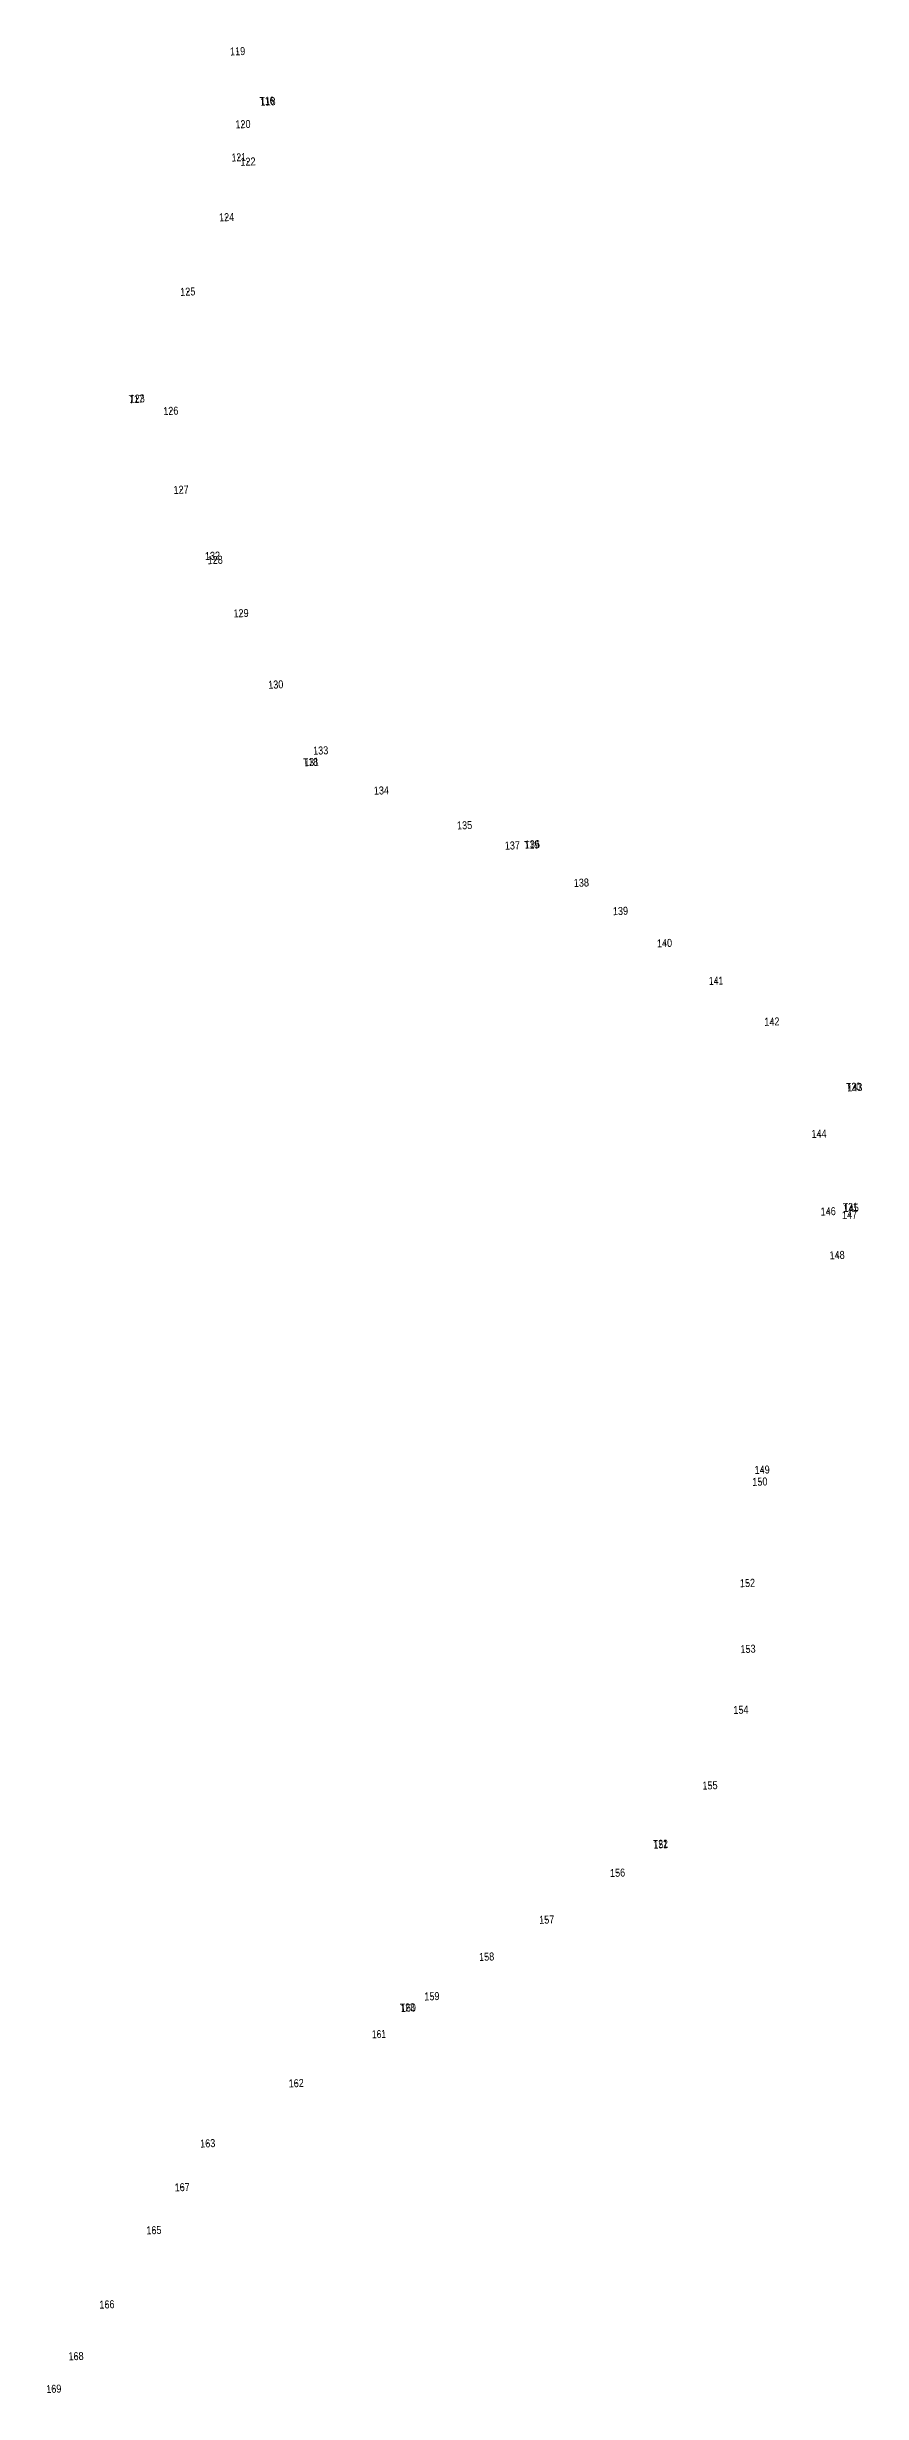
# Model space of a CAD drawing. Header units: metres. Extents: x 542696 to 545216, y 1823513 to 1835687.
# Drawn here: x 544707 to 545216, y 1831114 to 1832580 of the extents above; entities that cross this region are included whole.
import ezdxf
from ezdxf.enums import TextEntityAlignment as Align

# ---------------------------------------------------------------- set-up
doc = ezdxf.new("R2010")
doc.units = ezdxf.units.M
doc.header["$LTSCALE"] = 2
doc.layers.add('11', color=7, linetype='Continuous', lineweight=13)
doc.layers.add('12', color=7, linetype='Continuous')

msp = doc.modelspace()

# ---------------------------------------------------------------- linework, layer by layer
at = {"layer": '11'}
for p, q in [((544826.28, 1832577.32), (544825.65, 1832577.29)), ((544825.98, 1832576.99), (544825.95, 1832577.61)), ((544845.23, 1832545.92), (544844.6, 1832545.9)), ((544844.93, 1832545.6), (544844.9, 1832546.22)), ((544829.6, 1832531.75), (544828.98, 1832531.73)), ((544829.31, 1832531.42), (544829.29, 1832532.05)), ((544827.01, 1832511.05), (544826.38, 1832511.03)), ((544826.72, 1832510.74), (544826.69, 1832511.37)), ((544832.74, 1832508.36), (544832.12, 1832508.33)), ((544832.45, 1832508.02), (544832.43, 1832508.65)), ((544819.42, 1832473.63), (544818.8, 1832473.61)), ((544819.12, 1832473.3), (544819.1, 1832473.92)), ((544795.13, 1832427.11), (544794.5, 1832427.08)), ((544794.84, 1832426.79), (544794.81, 1832427.41)), ((544763.54, 1832360.27), (544762.92, 1832360.24)), ((544763.24, 1832359.94), (544763.22, 1832360.57)), ((544784.54, 1832352.6), (544783.91, 1832352.58)), ((544784.23, 1832352.28), (544784.2, 1832352.91)), ((544790.67, 1832302.99), (544790.65, 1832303.61)), ((544790.97, 1832303.32), (544790.35, 1832303.29)), ((544810.59, 1832262.03), (544809.97, 1832262.01)), ((544810.29, 1832261.7), (544810.26, 1832262.33)), ((544811.95, 1832259.09), (544811.93, 1832259.72)), ((544812.25, 1832259.42), (544811.62, 1832259.4)), ((544828.4, 1832226.15), (544827.79, 1832226.13)), ((544828.1, 1832225.81), (544828.08, 1832226.44)), ((544850.09, 1832181.59), (544849.47, 1832181.56)), ((544849.78, 1832181.26), (544849.76, 1832181.88)), ((544872.52, 1832133.17), (544871.89, 1832133.15)), ((544872.21, 1832132.85), (544872.19, 1832133.47)), ((544878.16, 1832140.36), (544877.54, 1832140.34)), ((544877.86, 1832140.05), (544877.83, 1832140.67)), ((544916.09, 1832115.39), (544915.47, 1832115.37)), ((544915.79, 1832115.07), (544915.77, 1832115.69)), ((544968.07, 1832093.65), (544967.45, 1832093.63)), ((544967.77, 1832093.31), (544967.75, 1832093.94)), ((544997.92, 1832081.01), (544997.29, 1832080.99)), ((544997.61, 1832080.69), (544997.58, 1832081.32)), ((545010.38, 1832081.76), (545009.75, 1832081.74)), ((545010.07, 1832081.45), (545010.04, 1832082.07)), ((545041, 1832057.75), (545040.38, 1832057.72)), ((545040.7, 1832057.41), (545040.68, 1832058.04)), ((545065.44, 1832040.09), (545064.82, 1832040.07)), ((545065.15, 1832039.78), (545065.11, 1832040.4)), ((545092.93, 1832019.98), (545092.3, 1832019.96)), ((545092.63, 1832019.66), (545092.61, 1832020.29)), ((545125.12, 1831996.48), (545124.5, 1831996.46)), ((545124.82, 1831996.16), (545124.8, 1831996.79)), ((545160.02, 1831970.93), (545159.4, 1831970.91)), ((545159.72, 1831970.6), (545159.69, 1831971.23)), ((545211.79, 1831929.92), (545211.17, 1831929.9)), ((545211.49, 1831929.6), (545211.46, 1831930.23)), ((545189.48, 1831900.84), (545188.85, 1831900.81)), ((545189.17, 1831900.52), (545189.15, 1831901.14)), ((545195.18, 1831852.36), (545194.55, 1831852.34)), ((545194.88, 1831852.05), (545194.86, 1831852.67)), ((545208.53, 1831850.17), (545207.91, 1831850.14)), ((545208.22, 1831849.84), (545208.2, 1831850.46)), ((545209.58, 1831854.55), (545208.95, 1831854.52)), ((545209.26, 1831854.23), (545209.24, 1831854.86)), ((545200.75, 1831825.01), (545200.12, 1831824.99)), ((545200.45, 1831824.69), (545200.43, 1831825.3)), ((545153.93, 1831690.92), (545153.31, 1831690.89)), ((545153.63, 1831690.6), (545153.6, 1831691.21)), ((545152.49, 1831683.45), (545151.87, 1831683.43)), ((545152.2, 1831683.14), (545152.18, 1831683.77)), ((545144.79, 1831620.12), (545144.17, 1831620.1)), ((545144.49, 1831619.81), (545144.46, 1831620.43)), ((545145.11, 1831578.93), (545144.48, 1831578.9)), ((545144.8, 1831578.6), (545144.78, 1831579.23)), ((545140.36, 1831540.57), (545140.34, 1831541.2)), ((545140.67, 1831540.89), (545140.04, 1831540.87)), ((545121.36, 1831493.63), (545120.73, 1831493.61)), ((545121.04, 1831493.31), (545121.02, 1831493.93)), ((545090.58, 1831456.76), (545089.96, 1831456.74)), ((545090.27, 1831456.44), (545090.25, 1831457.06)), ((545063.63, 1831439.04), (545063, 1831439.01)), ((545063.32, 1831438.71), (545063.29, 1831439.33)), ((545019.35, 1831409.76), (545018.73, 1831409.73)), ((545019.06, 1831409.44), (545019.04, 1831410.06)), ((544981.82, 1831386.59), (544981.19, 1831386.57)), ((544981.53, 1831386.28), (544981.51, 1831386.9)), ((544932.91, 1831354.7), (544932.29, 1831354.67)), ((544932.6, 1831354.38), (544932.58, 1831355.01)), ((544947.63, 1831361.86), (544947.01, 1831361.83)), ((544947.32, 1831361.54), (544947.3, 1831362.16)), ((544914.57, 1831338.24), (544913.95, 1831338.21)), ((544914.28, 1831337.91), (544914.25, 1831338.54)), ((544862.88, 1831307.53), (544862.26, 1831307.5)), ((544862.57, 1831307.2), (544862.55, 1831307.82)), ((544807.59, 1831269.97), (544806.96, 1831269.94)), ((544807.29, 1831269.64), (544807.27, 1831270.26)), ((544791.64, 1831242.56), (544791.02, 1831242.53)), ((544791.34, 1831242.24), (544791.32, 1831242.86)), ((544773.98, 1831215.7), (544773.36, 1831215.67)), ((544773.68, 1831215.38), (544773.65, 1831216.01)), ((544744.61, 1831169.29), (544743.99, 1831169.26)), ((544744.32, 1831168.97), (544744.3, 1831169.59)), ((544725.32, 1831136.96), (544724.71, 1831136.94)), ((544725.03, 1831136.65), (544725.01, 1831137.27)), ((544711.43, 1831116.55), (544710.81, 1831116.52)), ((544711.14, 1831116.23), (544711.12, 1831116.85))]:
    msp.add_line(p, q, dxfattribs=at)

# ---------------------------------------------------------------- texts
at = {"layer": '12'}
for s, width, p in [('119', 0.85, (544826.162, 1832574.807)), ('T16 ', 0.8, (544845.307, 1832543.885)), ('118', 0.85, (544845.107, 1832543.419)), ('120', 0.85, (544829.497, 1832529.239)), ('121', 0.8, (544826.907, 1832508.55)), ('122', 0.85, (544832.637, 1832505.849)), ('124', 0.85, (544819.302, 1832471.127)), ('125', 0.85, (544795.027, 1832424.6)), ('T17 ', 0.8, (544763.527, 1832357.535)), ('123', 0.85, (544763.427, 1832357.769)), ('126', 0.85, (544784.422, 1832350.101)), ('127', 0.85, (544790.857, 1832300.811)), ('132', 0.85, (544810.477, 1832259.529)), ('128', 0.85, (544812.147, 1832256.919)), ('129', 0.85, (544828.292, 1832223.647)), ('130', 0.85, (544849.977, 1832179.079)), ('133', 0.85, (544878.037, 1832137.859)), ('T18 ', 0.8, (544872.487, 1832130.635)), ('131', 0.8, (544872.397, 1832130.66)), ('134', 0.85, (544915.982, 1832112.887)), ('135', 0.85, (544967.957, 1832091.14)), ('137', 0.85, (544997.797, 1832078.511)), ('T19 ', 0.8, (545010.607, 1832078.985)), ('136', 0.85, (545010.262, 1832079.261)), ('138', 0.85, (545040.887, 1832055.239)), ('139', 0.85, (545065.322, 1832037.587)), ('140', 0.85, (545092.817, 1832017.479)), ('141', 0.8, (545125.017, 1831993.98)), ('142', 0.85, (545159.907, 1831968.429)), ('T20 ', 0.8, (545211.677, 1831927.745)), ('143', 0.85, (545211.677, 1831927.419)), ('144', 0.85, (545189.352, 1831898.337)), ('146', 0.85, (545195.072, 1831849.861)), ('147', 0.85, (545208.407, 1831847.651)), ('T21 ', 0.8, (545209.607, 1831852.595)), ('145', 0.85, (545209.447, 1831852.04)), ('148', 0.85, (545200.637, 1831822.509)), ('149', 0.85, (545153.812, 1831688.407)), ('150', 0.85, (545152.387, 1831680.949)), ('152', 0.85, (545144.677, 1831617.619)), ('153', 0.85, (545144.987, 1831576.419)), ('154', 0.85, (545140.552, 1831538.387)), ('155', 0.85, (545121.237, 1831491.13)), ('T22 ', 0.8, (545091.077, 1831454.655)), ('151', 0.8, (545090.467, 1831454.26)), ('156', 0.85, (545063.502, 1831436.531)), ('157', 0.85, (545019.247, 1831407.251)), ('158', 0.85, (544981.717, 1831384.089)), ('T23 ', 0.8, (544932.957, 1831352.395)), ('160', 0.85, (544932.787, 1831352.189)), ('159', 0.85, (544947.512, 1831359.347)), ('161', 0.8, (544914.457, 1831335.73)), ('162', 0.85, (544862.767, 1831305.019)), ('163', 0.85, (544807.477, 1831267.459)), ('167', 0.85, (544791.527, 1831240.051)), ('165', 0.85, (544773.867, 1831213.19)), ('166', 0.85, (544744.512, 1831166.781)), ('168', 0.85, (544725.217, 1831134.459)), ('169', 0.85, (544711.312, 1831114.047))]:
    msp.add_text(s, height=5, rotation=2.241, dxfattribs=dict(at, width=width)).set_placement(p, align=Align.CENTER)

doc.saveas('drawing.dxf')
